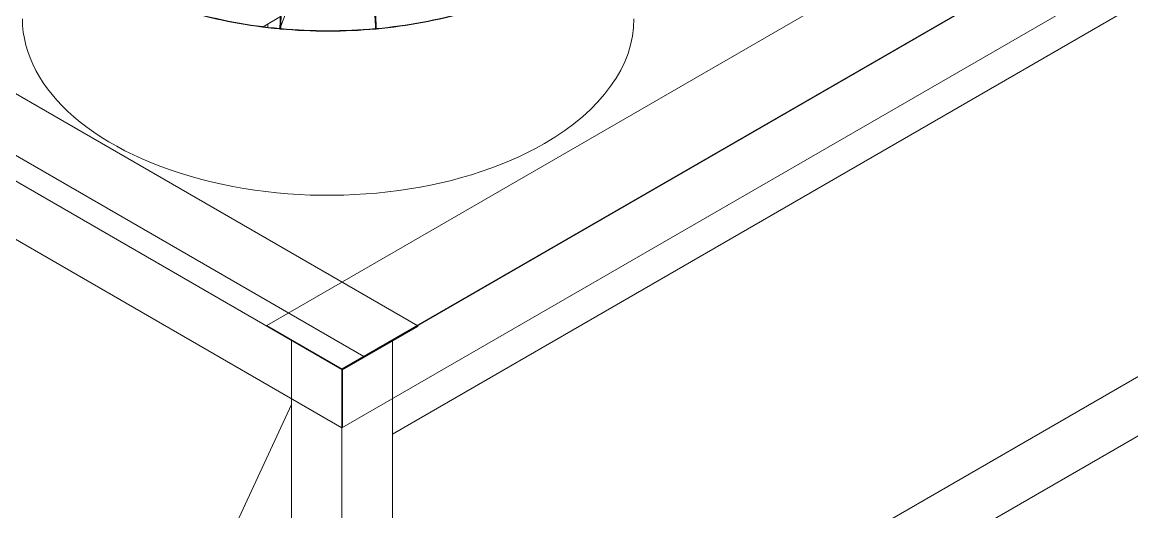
# Model space of a CAD drawing. Header units: millimetres. Extents: x -312439 to 477422, y -331570 to 212570.
# Drawn here: x 398248 to 399200, y 90479 to 90899 of the extents above; entities that cross this region are included whole.
import ezdxf

# ---------------------------------------------------------------- set-up
doc = ezdxf.new("R2010")
doc.units = ezdxf.units.MM

msp = doc.modelspace()

# ---------------------------------------------------------------- linework, layer by layer
at = {"color": 0, "linetype": 'Continuous', "lineweight": 0, "extrusion": (8.40036e-17, 0.816497, 0.57735)}
for p, q in [((394450.495, 92951.731), (398522.515, 90600.749)), ((398587.475, 90638.253), (396551.898, 91813.494)), ((398541.137, 90612), (396505.993, 91786.991)), ((398522.515, 90550.742), (396486.938, 91725.983)), ((399447.547, 91209.826), (398457.988, 90638.503)), ((399512.507, 91172.321), (398522.515, 90600.749)), ((399511.641, 91172.321), (398522.515, 90601.249)), ((398522.515, 90550.742), (399512.507, 91122.315)), ((399468.768, 91066.771), (398565.822, 90545.455)), ((398480.871, 90923.734), (398469.95, 90895.227)), ((398469.754, 90903.407), (398454.784, 90894.763)), ((398458.882, 90896.143), (398458.882, 90897.129)), ((398469.272, 90893.458), (398469.169, 90893.189)), ((399302.028, 90650.571), (398565.822, 90225.523)), ((398522.948, 90600.999), (398457.988, 90638.503)), ((398522.948, 90600.499), (398587.475, 90637.753)), ((398587.475, 90637.753), (398587.475, 90638.253)), ((398479.641, 90626.002), (398479.208, 90625.752)), ((398479.208, 90625.752), (398479.208, 89577.665)), ((398565.822, 90625.752), (398565.389, 90626.002)), ((398565.822, 90625.752), (398565.822, 89577.665)), ((398522.515, 90600.749), (398522.515, 89552.662)), ((398522.948, 90550.992), (398522.948, 90600.999)), ((399302.028, 90599.879), (398565.822, 90174.83)), ((398281.265, 90144.119), (398479.208, 90570.868))]:
    msp.add_line(p, q, dxfattribs=at)
at = {"color": 0, "linetype": 'Continuous', "lineweight": 0}
for centre, major_axis, ratio, start_param, end_param in [((398510.682, 91042.318), (-262.225, 0), 0.5773503, 1.0998851, 1.4125333), ((398510.682, 91042.318), (-261.613, 0), 0.5773503, 1.1000981, 1.4118355), ((398510.682, 91042.318), (-262.225, 0), 0.5773503, 1.7280308, 2.0415976), ((398510.682, 91042.318), (-261.613, 0), 0.5773503, 1.7289191, 2.0406845), ((398510.682, 90901.578), (262.225, 0), 0.5773503, 3.1415927, 5.4977871), ((398510.682, 90896.143), (51.8, 0), 0.5773503, 3.1415927, 3.2048035), ((398510.682, 90901.578), (262.225, 0), 0.5773503, 5.4977871, 6.2831853), ((398469.576, 90892.936), (-0.306, 0), 0.5773503, 0, 3.1415927), ((398510.682, 91042.318), (-262.225, 0), 0.5773503, 1.4139544, 1.727034), ((398469.624, 90893.11), (-0.306, -0.001), 0.5898153, 2.9827557, 3.1415927), ((398510.682, 91042.318), (-261.613, 0), 0.5773503, 1.41439, 1.726367), ((398551.523, 90893.11), (-0.306, 0.001), 0.5898153, 0, 0.1588369), ((398551.571, 90892.936), (-0.306, 0), 0.5773503, 0, 3.1415927)]:
    msp.add_ellipse(centre, major_axis=major_axis, ratio=ratio, start_param=start_param, end_param=end_param, dxfattribs=at)
for points, knots in [([(398469.27, 90892.936), (398469.27, 90894.639), (398469.322, 90896.529), (398469.523, 90900.5), (398469.673, 90902.58), (398470.056, 90906.728), (398470.289, 90908.796), (398470.817, 90912.719), (398471.111, 90914.573), (398471.732, 90917.89), (398472.058, 90919.351), (398472.387, 90920.548)], [4.712389, 4.712389, 4.712389, 4.712389, 5.0265482, 5.0265482, 5.3407075, 5.3407075, 5.6548668, 5.6548668, 5.969026, 5.969026, 6.2831853, 6.2831853, 6.2831853, 6.2831853]), ([(398472.977, 90920.386), (398472.659, 90919.226), (398472.339, 90917.795), (398471.728, 90914.529), (398471.438, 90912.692), (398470.917, 90908.803), (398470.688, 90906.753), (398470.312, 90902.643), (398470.166, 90900.585), (398469.973, 90896.667), (398469.926, 90894.808), (398469.93, 90893.132), (398469.93, 90893.122), (398469.93, 90893.111)], [0, 0, 0, 0, 0.3152669, 0.3152669, 0.6325349, 0.6325349, 0.949803, 0.949803, 1.267071, 1.267071, 1.584339, 1.584339, 1.5863402, 1.5863402, 1.5863402, 1.5863402]), ([(398548.169, 90920.386), (398548.488, 90919.226), (398548.808, 90917.795), (398549.418, 90914.529), (398549.709, 90912.692), (398550.229, 90908.803), (398550.459, 90906.753), (398550.835, 90902.643), (398550.981, 90900.585), (398551.174, 90896.667), (398551.221, 90894.808), (398551.216, 90893.132), (398551.216, 90893.122), (398551.216, 90893.111)], [6.2831853, 6.2831853, 6.2831853, 6.2831853, 6.5984522, 6.5984522, 6.9157202, 6.9157202, 7.2329883, 7.2329883, 7.5502563, 7.5502563, 7.8675244, 7.8675244, 7.8695255, 7.8695255, 7.8695255, 7.8695255]), ([(398551.877, 90892.936), (398551.877, 90894.639), (398551.825, 90896.529), (398551.624, 90900.5), (398551.474, 90902.58), (398551.091, 90906.728), (398550.857, 90908.796), (398550.33, 90912.719), (398550.036, 90914.573), (398549.415, 90917.89), (398549.088, 90919.351), (398548.76, 90920.548)], [4.712389, 4.712389, 4.712389, 4.712389, 5.0265482, 5.0265482, 5.3407075, 5.3407075, 5.6548668, 5.6548668, 5.969026, 5.969026, 6.2831853, 6.2831853, 6.2831853, 6.2831853]), ([(398469.882, 90892.936), (398469.882, 90894.627), (398469.934, 90896.507), (398470.134, 90900.46), (398470.284, 90902.532), (398470.599, 90905.947), (398470.741, 90907.293), (398470.898, 90908.609)], [4.71238898, 4.71238898, 4.71238898, 4.71238898, 5.02654825, 5.02654825, 5.34070751, 5.34070751, 5.54584713, 5.54584713, 5.54584713, 5.54584713]), ([(398551.264, 90892.936), (398551.264, 90894.627), (398551.213, 90896.507), (398551.012, 90900.46), (398550.863, 90902.532), (398550.548, 90905.947), (398550.406, 90907.293), (398550.249, 90908.609)], [4.71238898, 4.71238898, 4.71238898, 4.71238898, 5.02654825, 5.02654825, 5.34070751, 5.34070751, 5.54584713, 5.54584713, 5.54584713, 5.54584713])]:
    msp.add_open_spline(points, degree=3, knots=knots, dxfattribs=at)

doc.saveas('drawing.dxf')
